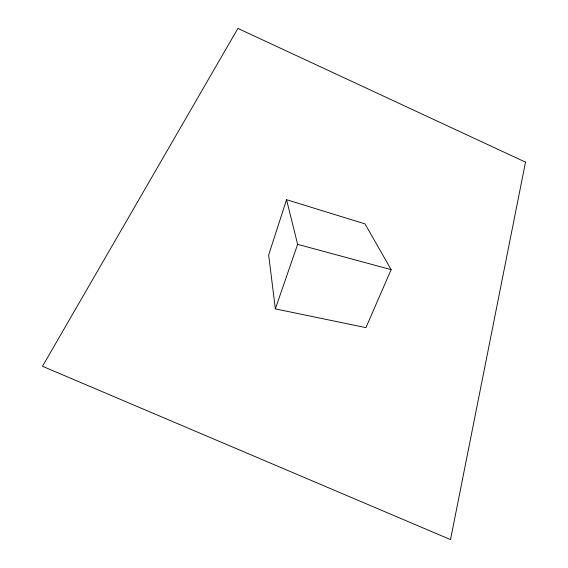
<?xml version="1.0" encoding="UTF-8"?>
<svg xmlns="http://www.w3.org/2000/svg" width="568" height="568" viewBox="0 0 568 568"><rect width="100%" height="100%" fill="white"/><g stroke="black" fill="none" stroke-linecap="round" stroke-linejoin="round"><path stroke-width="0.85" d="M286.549 199.702L268.657 255.018L275.345 308.878L365.92 327.637L391.139 269.63L364.975 223.863L286.549 199.702L297.625 244.346L275.345 308.878M297.625 244.346L391.139 269.63M525.506 162.15L450.523 539.6L42.493 366.275L237.907 28.4L525.506 162.15"/></g></svg>
